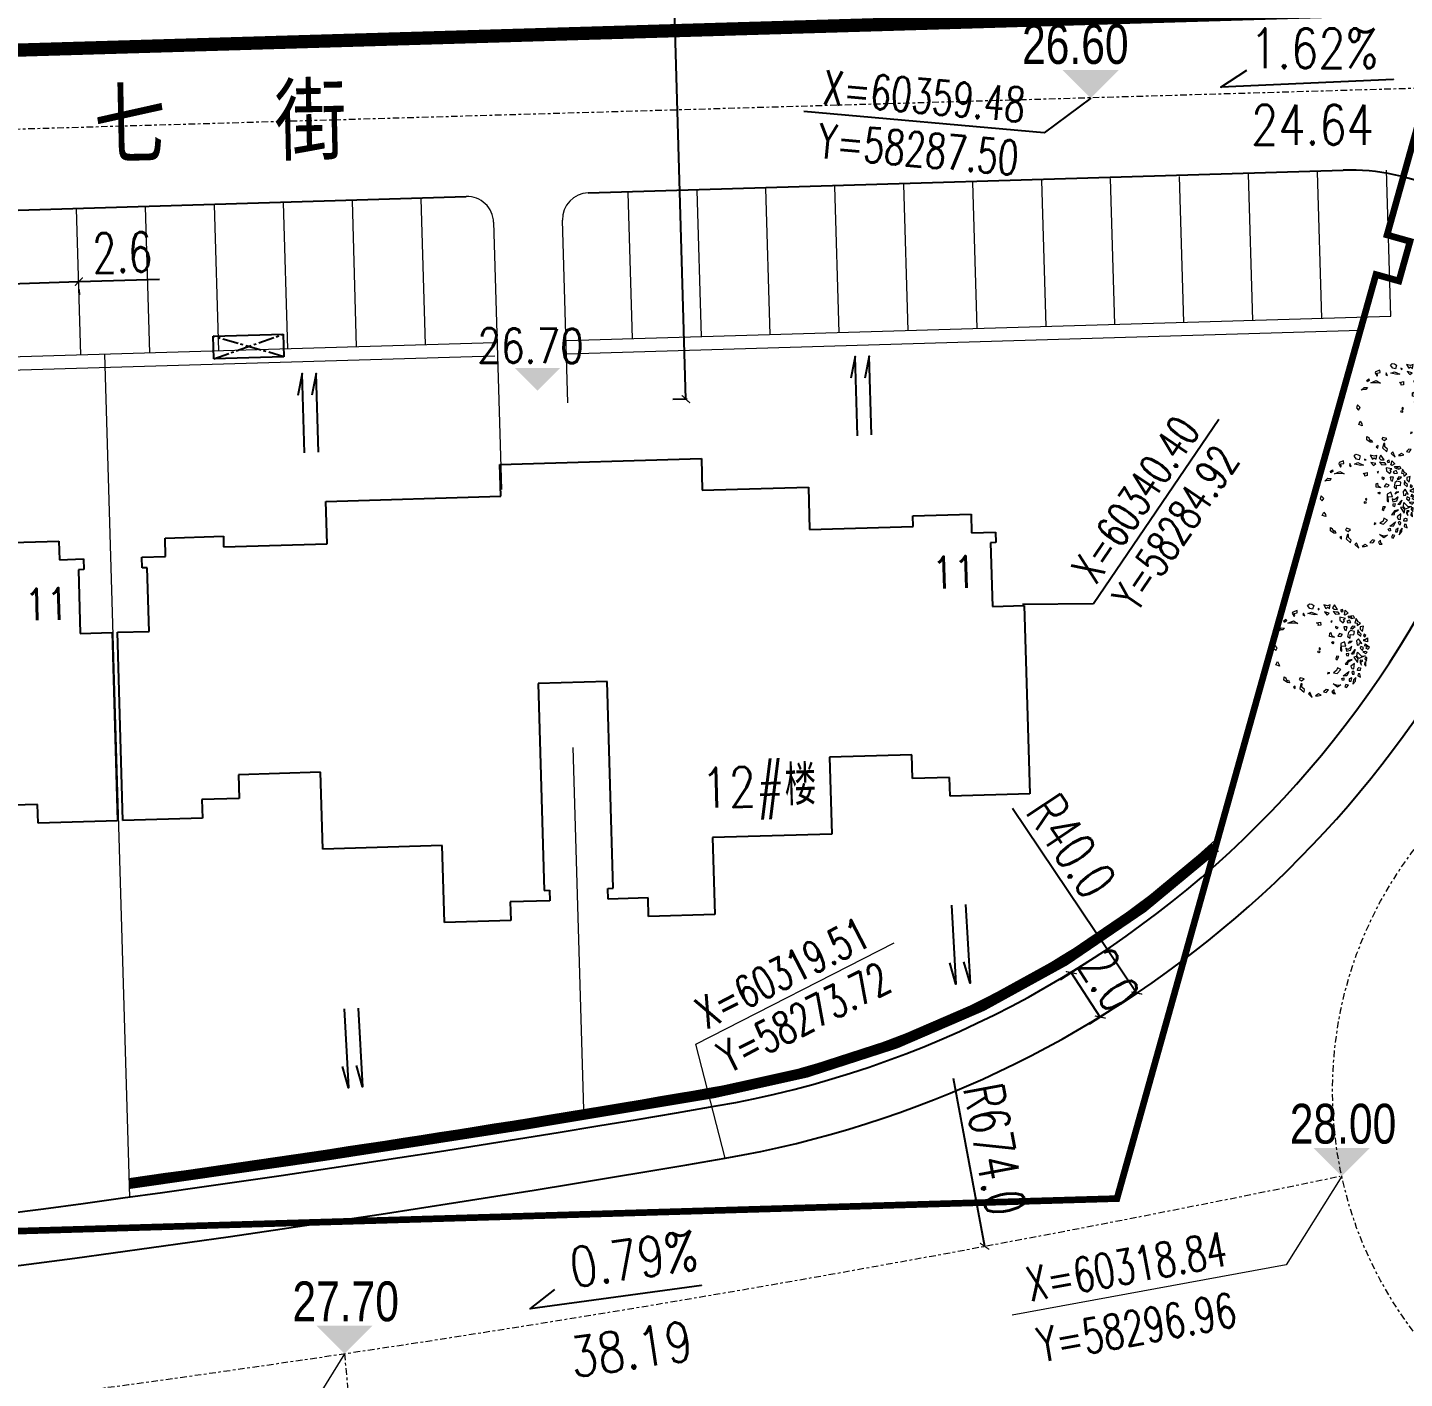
# Model space of a CAD drawing. Header units: inches. Extents: x 393 to 1582, y 246 to 1188.
# Drawn here: x 1211.4 to 1263.3, y 520.4 to 571.3 of the extents above; entities that cross this region are included whole.
import ezdxf

# ---------------------------------------------------------------- set-up
doc = ezdxf.new("R2010")
doc.units = ezdxf.units.IN
doc.header["$MEASUREMENT"] = 0
for name, pattern in [('ACAD_ISO10W100', [18.5, 12, -3, 0.5, -3]), ('CENTERX2', [4, 2.5, -0.5, 0.5, -0.5]), ('DASH', [0.35, 0.25, -0.1]), ('DASHED2', [0.375, 0.25, -0.125]), ('DOTE', [2.4200000000000004, 2, -0.2, 0.02, -0.2])]:
    doc.linetypes.add(name, pattern=pattern)
for name, color, linetype in [('buildcoor', 7, 'Continuous'), ('DIM', 4, 'Continuous'), ('drain', 4, 'Continuous'), ('ELEV', 1, 'Continuous'), ('PUB_TEXT', 7, 'Continuous'), ('ROAD-TEXT', 4, 'Continuous'), ('roaddim', 2, 'Continuous'), ('roadradiu', 3, 'Continuous'), ('rod', 1, 'Continuous'), ('公共绿地', 3, 'Continuous'), ('外墙', 42, 'Continuous'), ('建筑层数', 7, 'Continuous'), ('车库边线', 4, 'DOTE')]:
    doc.layers.add(name, color=color, linetype=linetype)
for name, color, linetype, lineweight in [('FENCE', 100, 'Continuous', 18), ('parking', 30, 'Continuous', 18), ('ROAD', 1, 'Continuous', 25), ('ROAD-CENTER', 7, 'CENTERX2', 18), ('ROAD-ZB', 4, 'Continuous', 15), ('walk', 2, 'Continuous', 18), ('围墙', 75, 'FENCELINE1', 15), ('建筑型号', 2, 'Continuous', 18), ('树', 84, 'Continuous', 15)]:
    doc.layers.add(name, color=color, linetype=linetype, lineweight=lineweight)
doc.styles.add('-黑体', font='simhei.ttf', dxfattribs={"width": 0.8})
doc.styles.add('_HZTXT', font='txt.shx', dxfattribs={"width": 0.8, "bigfont": 'hztxt.shx'})
doc.styles.add('DIM_FONT', font='SIMPLEX.shx', dxfattribs={"width": 0.8})
doc.styles.add('FLS', font='', dxfattribs={"width": 0.8})
doc.styles.add('HZ', font='simplex.shx', dxfattribs={"width": 0.7, "bigfont": 'hztxt.shx'})
doc.styles.get('FLS').set_extended_font_data('创艺繁隶书')
doc.linetypes.add('FENCELINE1', pattern='A,0.25,-0.1,[133,ltypeshp.shx,S=0.1,R=0,X=-0.1,Y=0],-0.1,1', length=1.45)
doc.dimstyles.new('NORMAL', dxfattribs={"dimtxt": 1.5, "dimasz": 0.3, "dimexe": 0.5, "dimexo": 0.3, "dimgap": 0.3, "dimtad": 1, "dimdec": 1, "dimzin": 1, "dimdsep": 46, "dimtxsty": 'HZ', "dimblk": 'ARCHTICK', "dimcen": 0, "dimclrt": 256, "dimadec": 0, "dimazin": 0, "dimtfac": 1, "dimtdec": 1, "dimtofl": 0, "dimtmove": 0, "dimatfit": 3, "dimldrblk": 'ARCHTICK', "dimfxl": 1, "dimtolj": 2, "dimtzin": 0, "dimarcsym": 0})

# ---------------------------------------------------------------- blocks, each defined once
blk = doc.blocks.new('_ARCHTICK')
at = {"color": 0, "linetype": 'ByBlock', "const_width": 0.15}
blk.add_lwpolyline([(-0.5, -0.5), (0.5, 0.5)], dxfattribs=at)
blk = doc.blocks.new('*D257')
at = {"layer": 'DEFPOINTS', "color": 0, "ltscale": 0.3, "transparency": 16777216}
for p in [(1210.77025028571, 561.6923684851489), (1213.369112756536, 561.7692700957987), (1213.369112756538, 561.7692700957551)]:
    blk.add_point(p, dxfattribs=at)
at = {"layer": 'roaddim', "color": 0, "lineweight": -2, "ltscale": 0.3, "transparency": 16777216}
for p, q in [((1210.770250285712, 561.6923684851055), (1213.369112756538, 561.7692700957551)), ((1213.369112756538, 561.7692700957551), (1216.417778347317, 561.8594816005557)), ((1210.779123548478, 561.392499738515), (1210.78503905699, 561.1925872407155)), ((1213.377986019304, 561.4694013491647), (1213.383901527816, 561.2694888513652))]:
    blk.add_line(p, q, dxfattribs=at)
at = {"layer": 'roaddim', "color": 0, "lineweight": -2, "ltscale": 0.3, "transparency": 16777216, "xscale": 0.3, "yscale": 0.3, "zscale": 0.3}
for p, rotation in [((1210.770250285712, 561.6923684851055), 181.6949155456512), ((1213.369112756538, 561.7692700957551), 1.694915545651219)]:
    blk.add_blockref('_ARCHTICK', p, dxfattribs=dict(at, rotation=rotation))
at = {"layer": 'roaddim', "ltscale": 0.3, "transparency": 16777216, "insert": (1215.012323505559, 562.8683530927581), "char_height": 1.5, "attachment_point": 5, "rotation": 1.69491554565122, "style": 'HZ'}
blk.add_mtext('\\A2;2.6', dxfattribs=at)
blk = doc.blocks.new('psss')
at = {"layer": 'drain', "ltscale": 3}
for points in [[(-2.979199663401232, 0.52727666348801), (0.00717558540054597, 0.5309393880161224), (-0.8080204050493194, 0.7139123538363492)], [(-2.966958536155289, -0.003638910493464209), (0, 0), (-0.8151959903043462, 0.1829729653982213)]]:
    blk.add_lwpolyline(points, dxfattribs=at)
blk = doc.blocks.new('*D112')
at = {"layer": 'DEFPOINTS', "color": 0, "ltscale": 0.3, "transparency": 16777216}
for p in [(1235.154132624972, 594.7204305190123), (1235.503981379204, 594.7307823798393), (1236.610145604967, 557.3471483813256)]:
    blk.add_point(p, dxfattribs=at)
at = {"layer": 'DIM', "color": 0, "lineweight": -2, "ltscale": 0.3, "transparency": 16777216}
for p, q in [((1235.204112624086, 594.7219094037838), (1234.654351366442, 594.7056422255865)), ((1236.260296850735, 557.3367965204986), (1235.154132624972, 594.7204305190123)), ((1236.310276849849, 557.3382754052701), (1235.760515592205, 557.3220082270728))]:
    blk.add_line(p, q, dxfattribs=at)
at = {"layer": 'DIM', "color": 0, "lineweight": -2, "ltscale": 0.3, "transparency": 16777216, "xscale": 0.3, "yscale": 0.3, "zscale": 0.3}
for p, rotation in [((1235.154132624972, 594.7204305190123), 91.69486076376356), ((1236.260296850735, 557.3367965204986), 271.6948607637636)]:
    blk.add_blockref('_ARCHTICK', p, dxfattribs=dict(at, rotation=rotation))
at = {"layer": 'DIM', "ltscale": 0.3, "transparency": 16777216, "insert": (1236.756755380766, 576.0596689359495), "char_height": 1.5, "attachment_point": 5, "rotation": 271.6948607637636, "style": 'HZ'}
blk.add_mtext('\\A2;37.4', dxfattribs=at)
blk = doc.blocks.new('GPPMTR01')
at = {"color": 0, "linetype": 'ByBlock'}
for points in [[(-0.2629462692984232, 0.454108427604193), (-0.2695533092463437, 0.4313884525779524), (-0.2483370891198075, 0.4311201640620341), (-0.2432341611944081, 0.4469651677472525)], [(-0.2145521100269007, 0.4434206345124865), (-0.2184191251649934, 0.4556669115755305), (-0.2419983376878054, 0.4750564484955148), (-0.1986527343928656, 0.4861755566688856), (-0.1987071956223864, 0.4485234731571818)], [(-0.1729788179896959, 0.4688807236292588), (-0.150794902167208, 0.5179200252688432), (-0.1200180935509205, 0.5164702851951389), (-0.1281290401757423, 0.4868748031436516), (-0.1436516690944788, 0.4982079171648279), (-0.1508493276844472, 0.4802681203185478), (-0.1448875640256448, 0.4701165471358614)], [(-0.1272703740756771, 0.4608785833985634), (-0.1326957303359808, 0.4285977163281774), (-0.1114795727059376, 0.4283294278122592), (-0.09649355653131922, 0.4594289326055634)], [(-0.1056669167511069, 0.5301077341899761), (-0.07307951152553828, 0.4959264380514251), (-0.0582670498972972, 0.5149161759783037), (-0.03456719235899085, 0.5035222617976133), (-0.03752968682737597, 0.5452995602437609), (-0.06419210400898144, 0.5301077341899761)], [(-0.03752968682737597, 0.4769368786859544), (-0.05530456435698251, 0.4541493181666856), (-0.04345459541151248, 0.4237658446205244), (-0.03160469789060575, 0.438957581393605)], [(0.00488750428143043, 0.5591320875771277), (-0.004942283387421384, 0.522511999724492), (0.01579508861057028, 0.5111181748245056), (0.0513449329504875, 0.5187139985706939)], [(0.009870108601870453, 0.4845326131514385), (0.04245748525761382, 0.4617451419128738), (0.08393238995886458, 0.4769368786859544), (0.06615749457311718, 0.4921286154590351), (0.04245748525761382, 0.4845326131514385)], [(0.1046697083884338, 0.5301077341899761), (0.08393238995886458, 0.5187139985706939), (0.09874477302008597, 0.5035222617976133), (0.1135572453620115, 0.5111181748245056)], [(0.1313321407477589, 0.4883306143052368), (0.1372570761161067, 0.4997244392052232), (0.1342946530722849, 0.5301077341899761), (0.1728069561683055, 0.5073201736707073), (0.1461445238089803, 0.4807347905590486)], [(0.1787319808173574, 0.4769368786859544), (0.2290943332114818, 0.4959264380514251), (0.2498317409217552, 0.4731388775321562), (0.22316930856243, 0.4579471407590756), (0.2202067962379041, 0.4769368786859544), (0.2024319008521567, 0.4693410549397661), (0.1994693885276307, 0.4579471407590756)], [(0.2676065470267984, 0.4503514062935914), (0.2527940746848728, 0.4351595802398068), (0.2409442932288814, 0.4085741078474439), (0.2735316609565545, 0.4275638457743227)], [(-0.4116768515759224, 0.3053779346073979), (-0.3644640545814815, 0.3042507657177246), (-0.3674178173970024, 0.3281527279859759), (-0.342602870648292, 0.3368543825335497), (-0.374238595350616, 0.3643005209137503), (-0.3823495687596492, 0.3347051281429671)], [(-0.3540263367420504, 0.4040750746047969), (-0.3350825783777999, 0.3712300427649974), (-0.3123625140708551, 0.3778369041515095), (-0.2925959447373191, 0.4083456385255687)], [(-0.3041535997293888, 0.3098280420241803), (-0.3426659028254095, 0.2718487447318308), (-0.2982286643610411, 0.2794445684780191)], [(-0.2977531553308311, 0.3548484620479426), (-0.258597227638719, 0.3617780731798937), (-0.2400121991436729, 0.4018472531945776), (-0.2633232124312709, 0.4000208378301383), (-0.2747105198398557, 0.3778912761003262)], [(-0.1661580400360822, 0.4327330199821884), (-0.2074632221187771, 0.3860567107388801), (-0.1796944232738414, 0.3708567601410193), (-0.136939751103414, 0.3867562250557586), (-0.1467685834687316, 0.4091538967400805), (-0.1652991596623272, 0.406736532394988)], [(-0.1234417942807135, 0.3136259538972744), (-0.144179228775198, 0.2946363052510997), (-0.1352917542981131, 0.2870404815049115), (-0.1145543912281919, 0.2946363052510997)], [(-0.0790044942126592, 0.4009782841012556), (-0.09677937084945872, 0.3705949891165027), (-0.06419210400898144, 0.3592010749358121), (-0.0493795843482827, 0.3705949891165027)], [(-0.03160469789060575, 0.3174239550510727), (-0.0582670498972972, 0.2946363052510997), (-0.04345459541151248, 0.2642529209856426), (-0.02271722341352081, 0.2908384826587097)], [(0.006907685558048658, 0.4427555825474032), (-0.02567971788190592, 0.412372109001242), (-0.01975480036969901, 0.3819886354550809), (0.01579508861057028, 0.3516052511896238), (0.04541999758213975, 0.3667969879627044), (0.009870108601870453, 0.385786547328175), (0.03357012684544426, 0.4199680220281344)], [(0.08393238995886458, 0.3705949891165027), (0.07208242994146492, 0.3440093381627315), (0.08096987763433859, 0.3212217776434627), (0.08393238995886458, 0.3440093381627315)], [(0.1579945731070841, 0.4465534051397933), (0.09578226069556005, 0.4427555825474032), (0.1046697083884338, 0.412372109001242), (0.1461445238089803, 0.3933825496357715), (0.1550320607825582, 0.4161701101550404), (0.1402195884406326, 0.4275638457743227)], [(0.128369628423233, 0.3364135144165433), (0.1372570761161067, 0.2870404815049115), (0.1135572453620115, 0.2718487447318308), (0.1461445238089803, 0.2604549198318444), (0.1579945731070841, 0.3022322182779921)], [(0.2053944131766826, 0.438957581393605), (0.1787319808173574, 0.4199680220281344), (0.1935443638785789, 0.4047762852550539), (0.2261316423255476, 0.4161701101550404)], [(0.1994693885276307, 0.2908384826587097), (0.1787319808173574, 0.3516052511896238), (0.2113193485450304, 0.3098280420241803)], [(0.2142818608695563, 0.3592010749358121), (0.2735316609565545, 0.3743928117088927), (0.2913064670615976, 0.4085741078474439), (0.282419019368724, 0.3364135144165433), (0.2468692285972292, 0.332615513262745)], [(0.2498317409217552, 0.3250197787972609), (0.2409442932288814, 0.2984342171241938), (0.312043874771871, 0.3022322182779921), (0.282419019368724, 0.3288176013896509)], [(0.3150063870963969, 0.4161701101550404), (0.3061189394035232, 0.4009782841012556), (0.3179688994209229, 0.3895845484819733), (0.3475938441047739, 0.3933825496357715)], [(0.3209314117454488, 0.3629990760896104), (0.3061189394035232, 0.3402115155703414), (0.3268563471137964, 0.3250197787972609), (0.3564812917976476, 0.3250197787972609), (0.3268563471137964, 0.3364135144165433)], [(0.3505561778678916, 0.3819886354550809), (0.3475938441047739, 0.3705949891165027), (0.3683312518150473, 0.3554030737820138), (0.3920310825691424, 0.3592010749358121)], [(0.3861060579200905, 0.2566570079587503), (0.3683312518150473, 0.2718487447318308), (0.3653687394905213, 0.2870404815049115), (0.377218699507921, 0.2984342171241938), (0.4009186195427203, 0.2832424803511132)], [(-0.481902910709679, 0.195890150147132), (-0.4611655029994058, 0.2072838857664143), (-0.4315405583155546, 0.1769005015009573), (-0.4522780553065321, 0.1541129409816885), (-0.4937528707270786, 0.1503151183892985), (-0.4996778060954264, 0.1769005015009573)], [(-0.4167280859736291, 0.1085378199431508), (-0.4108031506052814, 0.1503151183892985), (-0.357478375167335, 0.188294415681648), (-0.3693283351847346, 0.1617088540085809)], [(-0.393028255219534, 0.2414652711856697), (-0.4078407275614596, 0.2300714462856832), (-0.3959906782633557, 0.2262735344125891)], [(-0.2834161920191156, 0.1389212042086079), (-0.2686037196771899, 0.1806984133740515), (-0.2389788642740429, 0.165506765881675), (-0.2478663119669166, 0.1389212042086079), (-0.2626787843088422, 0.1503151183892985)], [(-0.2152789442392437, 0.2946363052510997), (-0.2152789442392437, 0.2756465673242208), (-0.20639149654637, 0.2832424803511132)], [(-0.06419210400898144, 0.2072838857664143), (-0.08492947332855197, 0.1844964145278497), (-0.1145543912281919, 0.2034859738933202), (-0.1145543912281919, 0.2186777106664009), (-0.08492947332855197, 0.2072838857664143), (-0.0523420698885974, 0.2262735344125891)], [(-0.01975480036969901, 0.188294415681648), (-0.007904768927736073, 0.1920922382740379), (0.0009827055493488537, 0.1769005015009573), (-0.01975480036969901, 0.1693046777547691)], [(0.04541999758213975, 0.2946363052510997), (0.04245748525761382, 0.249061184212562), (0.1046697083884338, 0.2110818869202126), (0.1194821807303593, 0.2186777106664009), (0.06911991761693899, 0.245263272339468), (0.09578226069556005, 0.2832424803511132)], [(0.1520696377387363, 0.1617088540085809), (0.1372570761161067, 0.1389212042086079), (0.1579945731070841, 0.1199316448431374), (0.1757694684928315, 0.1275274685893256), (0.1609570854316101, 0.1427192053624062)], [(0.1787319808173574, 0.2718487447318308), (0.1668820207999577, 0.245263272339468), (0.1846569161857051, 0.2376674485932797), (0.1994693885276307, 0.252859006804952)], [(0.2527940746848728, 0.2680509221394409), (0.2409442932288814, 0.2262735344125891), (0.2587190993339247, 0.1769005015009573), (0.2735316609565545, 0.2034859738933202), (0.2527940746848728, 0.2186777106664009)], [(0.3031564270789972, 0.2680509221394409), (0.3090814517280491, 0.2186777106664009), (0.3357438840873743, 0.2148798880740108), (0.3505561778678916, 0.2338694474394814)], [(0.3475938441047739, 0.173102500347159), (0.377218699507921, 0.1275274685893256), (0.3564812917976476, 0.09714408432386853), (0.3535187794731217, 0.1275274685893256)], [(0.4009186195427203, 0.2072838857664143), (0.3831435455955646, 0.2186777106664009), (0.3653687394905213, 0.2110818869202126), (0.3683312518150473, 0.195890150147132), (0.3920310825691424, 0.1920922382740379)], [(0.430543385665163, 0.2604549198318444), (0.4186934256477634, 0.245263272339468), (0.436468499594919, 0.2300714462856832), (0.466093354998066, 0.249061184212562)], [(0.4216559379722892, 0.165506765881675), (0.4186934256477634, 0.1351233816162179), (0.4394309226387408, 0.1199316448431374), (0.4512808826561406, 0.1389212042086079)], [(0.4423933456825628, 0.2034859738933202), (0.4512808826561406, 0.1693046777547691), (0.4868307627083394, 0.1389212042086079), (0.4720182903664139, 0.1806984133740515)], [(-0.481902910709679, 0.01358969277719271), (-0.5056028307444783, 0.02498341946840464), (-0.514490278437352, -0.02438975629235373), (-0.5056028307444783, -0.03578347851953046), (-0.4641280153239317, -0.03578347851953046), (-0.4700529506922794, -0.02438975629235373), (-0.4937528707270786, -0.01679382540932053)], [(-0.4463530306574802, 0.07055861193150559), (-0.4315405583155546, 0.05536669659701674), (-0.4137656629298072, 0.06676061077770734)], [(-0.01975480036969901, 0.03257914500581832), (-0.03456719235899085, 0.02498341946840464), (-0.02567971788190592, 0.01738756000993476), (-0.013829686439943, 0.0211854183146064)], [(0.2498317409217552, 0.08575017014317791), (0.2705691486320285, 0.06296269890461323), (0.2735316609565545, 0.0211854183146064), (0.3031564270789972, 0.05156886507655634), (0.2853815316932499, 0.1085378199431508)], [(0.4009186195427203, 0.07815434639698968), (0.3979561964988984, 0.06296269890461323), (0.3742561871833951, 0.06676061077770734), (0.377218699507921, 0.08954817129697619)], [(0.4275809626213412, 0.02498341946840464), (0.430543385665163, -0.02059175513855549), (0.377218699507921, -0.04337927101747224), (0.4098059779548898, -0.01299595817657849)], [(0.4512808826561406, 0.07435643452389558), (0.469055867322592, 0.05156886507655634), (0.4838683396645175, 0.06296269890461323), (0.4720182903664139, 0.09334617245077441)], [(-0.4670904383677534, -0.130731699430228), (-0.4641280153239317, -0.1573171718225909), (-0.481902910709679, -0.1535192599494968), (-0.4848654230342049, -0.1269337875571338)], [(-0.4374655829646065, -0.130731699430228), (-0.4285781352717328, -0.06616685832095229), (-0.3811782952021343, -0.03958140735595835), (-0.4078407275614596, -0.07756064750865711)], [(0.2557565870093988, -0.01299595817657849), (0.2409442932288814, -0.02818761638263944), (0.2527940746848728, -0.03958140735595835)], [(0.4068436441917722, -0.1193378923863823), (0.3890685702446164, -0.1383276124571204), (0.3979561964988984, -0.1763068204687656), (0.4186934256477634, -0.1535192599494968)], [(0.436468499594919, -0.06616685832095229), (0.4423933456825628, -0.09655030508290223), (0.466093354998066, -0.09655030508290223), (0.4809058273399915, -0.07376278920398549), (0.4601683303490142, -0.07756064750865711)], [(-0.4196906875788592, -0.2598612387996526), (-0.4315405583155546, -0.218083940353505), (-0.4108031506052814, -0.1877006453687521), (-0.4019157029124076, -0.214286117761115), (-0.4108031506052814, -0.2294777652534915)], [(0.1698444438437796, -0.2864467111920156), (0.1372570761161067, -0.3168301847381768), (0.1491071254142104, -0.3358198333843515), (0.1757694684928315, -0.3206280966112709)], [(0.4157310026039416, -0.218083940353505), (0.3890685702446164, -0.2332757664072897), (0.3920310825691424, -0.271254974418935), (0.4068436441917722, -0.2484675031803703)], [(-0.265641207352664, -0.3662033069305126), (-0.3041535997293888, -0.3737991306767008), (-0.2834161920191156, -0.4003846030690638), (-0.2508288242914426, -0.3927886900421714)], [(-0.1145543912281919, -0.4725451964999643), (-0.1382542487664982, -0.4383639003614132), (-0.1056669167511069, -0.4383639003614132), (-0.08492947332855197, -0.4459597241076015)], [(0.07208242994146492, -0.4801410202461526), (0.04245748525761382, -0.461151460880682), (0.06023238064336118, -0.4497577252613997), (0.06615749457311718, -0.4535556371344939), (0.09578226069556005, -0.4535556371344939), (0.09578226069556005, -0.4383639003614132), (0.1254072053794111, -0.4421618122345073), (0.1135572453620115, -0.461151460880682)], [(0.1876194285102311, -0.4307679873345209), (0.2113193485450304, -0.4231721635883326), (0.1876194285102311, -0.407980426815252)], [(0.2053944131766826, -0.3320219215112574), (0.1994693885276307, -0.3434156571305397), (0.2350192685798296, -0.377597042549795), (0.2942689793861236, -0.3586073046229161), (0.2735316609565545, -0.3396177452574455), (0.2350192685798296, -0.3510115701574321)], [(0.3268563471137964, -0.3054363598381903), (0.3327813717628483, -0.3282239203574591), (0.3890685702446164, -0.3130322728650827)]]:
    blk.add_lwpolyline(points, close=True, dxfattribs=at)
blk.add_circle((0, 0), 0.01003491861934691, dxfattribs=at)
blk = doc.blocks.new('*D322')
at = {"layer": 'DEFPOINTS', "color": 0, "ltscale": 0.3, "transparency": 16777216}
for p in [(1230.938093573693, 568.1434776316665), (1253.258716542297, 534.9502585908112)]:
    blk.add_point(p, dxfattribs=at)
at = {"layer": 'roadradiu', "color": 0, "lineweight": -2, "ltscale": 0.3, "transparency": 16777216}
blk.add_line((1248.57002339463, 541.9228605152632), (1253.258716542297, 534.9502585908112), dxfattribs=at)
at = {"layer": 'roadradiu', "color": 0, "lineweight": -2, "ltscale": 0.3, "transparency": 16777216, "xscale": 0.3, "yscale": 0.3, "zscale": 0.3, "rotation": 303.9186722703042}
blk.add_blockref('_ARCHTICK', (1253.258716542297, 534.9502585908112), dxfattribs=at)
at = {"layer": 'roadradiu', "ltscale": 0.3, "transparency": 16777216, "insert": (1250.794533161924, 540.4964379638375), "char_height": 1.5, "attachment_point": 5, "rotation": 303.91867227030417, "style": 'HZ'}
blk.add_mtext('\\A2;R40.0', dxfattribs=at)
blk = doc.blocks.new('*D108')
at = {"layer": 'DEFPOINTS', "color": 0, "ltscale": 0.3, "transparency": 16777216}
for p in [(1123.957185897599, 1187.982866733421), (1247.51883167551, 525.4056865553786)]:
    blk.add_point(p, dxfattribs=at)
at = {"layer": 'roadradiu', "color": 0, "lineweight": -2, "ltscale": 0.3, "transparency": 16777216}
blk.add_line((1246.336379724074, 531.7463732202873), (1247.51883167551, 525.4056865553786), dxfattribs=at)
at = {"layer": 'roadradiu', "color": 0, "lineweight": -2, "ltscale": 0.3, "transparency": 16777216, "xscale": 0.3, "yscale": 0.3, "zscale": 0.3, "rotation": 280.5635434118076}
blk.add_blockref('_ARCHTICK', (1247.51883167551, 525.4056865553786), dxfattribs=at)
at = {"layer": 'roadradiu', "ltscale": 0.3, "transparency": 16777216, "insert": (1247.904812740524, 529.0634377248066), "char_height": 1.5, "attachment_point": 5, "rotation": 280.5635434118076, "style": 'HZ'}
blk.add_mtext('\\A2;R674.0', dxfattribs=at)
blk = doc.blocks.new('*D395')
at = {"layer": 'DEFPOINTS', "color": 0, "ltscale": 0.3, "transparency": 16777216}
for p in [(1251.72533452212, 536.3332495005727), (1250.788320004788, 535.7209324035778), (1252.819399835194, 534.65902696736)]:
    blk.add_point(p, dxfattribs=at)
at = {"layer": 'roaddim', "color": 0, "lineweight": -2, "ltscale": 0.3, "transparency": 16777216}
for p, q in [((1251.474201142137, 536.1691397036113), (1250.369764371484, 535.4474160753088)), ((1251.882385317862, 534.046709870365), (1250.788320004788, 535.7209324035778)), ((1252.568266455212, 534.4949171703986), (1251.463829684559, 533.773193542096))]:
    blk.add_line(p, q, dxfattribs=at)
at = {"layer": 'roaddim', "color": 0, "lineweight": -2, "ltscale": 0.3, "transparency": 16777216, "xscale": 0.3, "yscale": 0.3, "zscale": 0.3}
for p, rotation in [((1250.788320004788, 535.7209324035778), 123.1636780097764), ((1251.882385317862, 534.046709870365), 303.1636780097764)]:
    blk.add_blockref('_ARCHTICK', p, dxfattribs=dict(at, rotation=rotation))
at = {"layer": 'roaddim', "ltscale": 0.3, "transparency": 16777216, "insert": (1252.214319491263, 535.4582054263362), "char_height": 1.5, "attachment_point": 5, "rotation": 303.16367800977645, "style": 'HZ'}
blk.add_mtext('\\A2;2.0', dxfattribs=at)
blk = doc.blocks.new('*D366')
at = {"layer": 'DEFPOINTS', "color": 0, "ltscale": 0.3, "transparency": 16777216}
for p in [(1186.266564811057, 889.5602582818965), (1351.243188341855, 417.5616209020873)]:
    blk.add_point(p, dxfattribs=at)
at = {"layer": 'roadradiu', "color": 0, "lineweight": -2, "ltscale": 0.3, "transparency": 16777216}
blk.add_line((1189.230186723335, 881.0813266953061), (1186.266564811057, 889.5602582818965), dxfattribs=at)
at = {"layer": 'roadradiu', "color": 0, "lineweight": -2, "ltscale": 0.3, "transparency": 16777216, "xscale": 0.5, "yscale": 0.5, "zscale": 0.5, "rotation": 109.2659378040136}
blk.add_blockref('_ARCHTICK', (1186.266564811057, 889.5602582818965), dxfattribs=at)
at = {"layer": 'roadradiu', "ltscale": 0.3, "transparency": 16777216, "insert": (1189.256270614178, 884.1889696333924), "char_height": 1.5, "attachment_point": 5, "rotation": 289.2659378040137, "style": 'HZ'}
blk.add_mtext('\\A2;R500.0', dxfattribs=at)
blk = doc.blocks.new('*D367')
at = {"layer": 'DEFPOINTS', "color": 0, "ltscale": 0.3, "transparency": 16777216}
for p in [(1102.699822334727, 855.8109969237985), (1268.803820426708, 491.9298874692677)]:
    blk.add_point(p, dxfattribs=at)
at = {"layer": 'roadradiu', "color": 0, "lineweight": -2, "ltscale": 0.3, "transparency": 16777216}
blk.add_line((1105.544353302054, 849.5795329243863), (1102.699822334727, 855.8109969237985), dxfattribs=at)
at = {"layer": 'roadradiu', "color": 0, "lineweight": -2, "ltscale": 0.3, "transparency": 16777216, "xscale": 0.5, "yscale": 0.5, "zscale": 0.5, "rotation": 114.5356906864757}
blk.add_blockref('_ARCHTICK', (1102.699822334727, 855.8109969237985), dxfattribs=at)
at = {"layer": 'roadradiu', "ltscale": 0.3, "transparency": 16777216, "insert": (1105.284905728324, 852.6764365322638), "char_height": 1.5, "attachment_point": 5, "rotation": 294.5356906864757, "style": 'HZ'}
blk.add_mtext('\\A2;R400.0', dxfattribs=at)
blk = doc.blocks.new('*D368')
at = {"layer": 'DEFPOINTS', "color": 0, "ltscale": 0.3, "transparency": 16777216}
for p in [(1082.316932487506, 845.7979993793334), (1268.803820426708, 491.9298874692678)]:
    blk.add_point(p, dxfattribs=at)
at = {"layer": 'roadradiu', "color": 0, "lineweight": -2, "ltscale": 0.3, "transparency": 16777216}
blk.add_line((1085.510520443466, 839.738007962873), (1082.316932487506, 845.7979993793334), dxfattribs=at)
at = {"layer": 'roadradiu', "color": 0, "lineweight": -2, "ltscale": 0.3, "transparency": 16777216, "xscale": 0.5, "yscale": 0.5, "zscale": 0.5, "rotation": 117.7890269071793}
blk.add_blockref('_ARCHTICK', (1082.316932487506, 845.7979993793334), dxfattribs=at)
at = {"layer": 'roadradiu', "ltscale": 0.3, "transparency": 16777216, "insert": (1085.075738869174, 842.8151966120554), "char_height": 1.5, "attachment_point": 5, "rotation": 297.7890269071793, "style": 'HZ'}
blk.add_mtext('\\A2;R400.0', dxfattribs=at)

msp = doc.modelspace()

# ---------------------------------------------------------------- linework, layer by layer
at = {"layer": 'buildcoor', "color": 0, "ltscale": 0.3}
for points in [[(1251.630940026605, 549.6349238532995), (1256.351644851254, 556.5829412653758)], [(1248.944430564801, 549.6086360336623), (1251.630940026605, 549.6349238532995)]]:
    msp.add_lwpolyline(points, dxfattribs=at)
at = {"layer": 'ELEV', "color": 0}
for points in [[(1250.460541528142, 569.7485397212359), (1252.581861871718, 569.7485397212359), (1251.52120169993, 568.6878795494478)], [(1229.814455157031, 558.5111842306061), (1231.511511431797, 558.5111842306061), (1230.662983294359, 557.6626560931755)], [(1259.92260066249, 529.1134606221523), (1262.043921006066, 529.1134606221523), (1260.983260834278, 528.0528004503641)], [(1259.92260066249, 529.1134606221523), (1262.043921006066, 529.1134606221523), (1260.983260834278, 528.0528004503641)], [(1259.92260066249, 529.1134606221523), (1262.043921006066, 529.1134606221523), (1260.983260834278, 528.0528004503641)], [(1259.92260066249, 529.1134606221523), (1262.043921006066, 529.1134606221523), (1260.983260834278, 528.0528004503641)], [(1222.32374072337, 522.4175231237888), (1224.445061066946, 522.4175231237888), (1223.384400895158, 521.3568629520006)], [(1222.32374072337, 522.4175231237888), (1224.445061066946, 522.4175231237888), (1223.384400895158, 521.3568629520006)]]:
    msp.add_solid(points, dxfattribs=at)
at = {"layer": 'FENCE', "color": 0, "linetype": 'DASH', "ltscale": 0.3, "const_width": 0.4}
msp.add_lwpolyline([(1215.264863100821, 527.7646243442279, 0.008365156174361019), (1237.312962389138, 531.1893026633908, 0.1432373569736731), (1256.221250975215, 540.4484970068435)], format="xyb", dxfattribs=at)
at = {"layer": 'parking', "color": 0, "ltscale": 0.3}
for p, q in [((1257.631402871413, 560.318004620057), (1257.468726387351, 565.8155983083481)), ((1260.230265342239, 560.3949062307066), (1260.067588858177, 565.8924999189977)), ((1262.829127813065, 560.4718078413563), (1262.666451329003, 565.9694015296474)), ((1242.038228046456, 559.856594956159), (1241.875551562394, 565.3541886444501)), ((1244.637090517282, 559.9334965668087), (1244.47441403322, 565.4310902550998)), ((1247.235952988108, 560.0103981774583), (1247.073276504046, 565.5079918657494)), ((1249.834815458934, 560.087299788108), (1249.672138974872, 565.5848934763991)), ((1252.433677929761, 560.1642013987577), (1252.271001445698, 565.6617950870487)), ((1255.032540400587, 560.2411030094073), (1254.869863916525, 565.7386966976984)), ((1223.846190750673, 559.3182836816333), (1223.683514266611, 564.8158773699244)), ((1226.445053221499, 559.3951852922829), (1226.282376737437, 564.892778980574)), ((1234.241640633978, 559.6258901242101), (1234.078964149915, 565.1234838125011)), ((1236.840503104804, 559.7027917348597), (1236.677826620742, 565.2003854231508)), ((1239.43936557563, 559.7796933455094), (1239.276689091568, 565.2772870338005)), ((1213.450740867368, 559.0106772390346), (1213.288064383306, 564.5082709273257)), ((1216.049603338195, 559.0875788496843), (1215.886926854133, 564.5851725379754)), ((1218.648465809021, 559.164480460334), (1218.485789324959, 564.662074148625)), ((1221.247328279847, 559.2413820709836), (1221.084651795785, 564.7389757592747)), ((1231.7428020042, 559.5519482679584), (1262.829127813065, 560.4718078413708)), ((1197.257828548989, 558.531521049662), (1229.043915692282, 559.4720869029617))]:
    msp.add_line(p, q, dxfattribs=at)
at = {"layer": 'ROAD', "color": 0}
msp.add_arc((1261.280189107006, 557.9770014158195), 8, 341.4759685597136, 91.72625776620876, dxfattribs=at)
at = {"layer": 'ROAD', "color": 0, "linetype": 'Continuous'}
for centre, radius, start, end in [((1261.280189107006, 557.9770014158195), 8, 341.4759685597136, 91.72625776620876), ((1230.938093573693, 568.1434776316665), 38, 279.7876156610181, 350.1786366029727), ((1230.938093573693, 568.1434776316665), 38, 279.7876156610181, 350.1786366029727), ((1230.938093573693, 568.1434776316665), 40, 279.7876156610181, 341.4759685597136), ((1230.938093573693, 568.1434776316665), 40, 279.7876156610181, 341.4759685597136), ((1123.946571399248, 1188.357562818542), 667.3748464002953, 271.4961453883863, 279.7876156610181), ((1123.946571399248, 1188.357562818542), 669.3748464002948, 271.7939940397869, 279.7876156610181)]:
    msp.add_arc(centre, radius, start, end, dxfattribs=at)
at = {"layer": 'ROAD-CENTER', "color": 5, "ltscale": 0.1}
for p, q in [((1136.692719565531, 565.3491124728164), (1276.152477350109, 569.4302169735666)), ((1223.384400896817, 521.356862952037), (1224.876877055308, 505.7488599469207))]:
    msp.add_line(p, q, dxfattribs=at)
msp.add_circle((1275.635495153635, 531.2640353297603), 15, dxfattribs=at)
for centre, radius, start, end in [((1123.957185897548, 1187.982866733385), 674, 271.2189529187837, 281.7244718624491), ((1123.957185897556, 1187.982866733402), 674.0000000000178, 271.2189529186206, 281.7244718624485)]:
    msp.add_arc(centre, radius, start, end, dxfattribs=at)
at = {"layer": 'ROAD-TEXT', "color": 0}
for points in [[(1262.934543836005, 569.3931948695164), (1262.934543836005, 569.3931948695164), (1256.420840610911, 569.1019227978096), (1257.410514560435, 569.7447029716487)], [(1236.847405724345, 523.9267261198103), (1236.847405724345, 523.9267261198103), (1230.386026650297, 523.0527984420179), (1231.31410437343, 523.7816966640813)]]:
    msp.add_lwpolyline(points, dxfattribs=at)
at = {"layer": 'ROAD-TEXT', "color": 0, "ltscale": 0.3}
for points in [[(1251.52120169993, 568.6878795494478), (1249.768136810083, 567.3803922416038)], [(1249.768136810083, 567.3803922416038), (1240.703977949511, 568.1872529175226)]]:
    msp.add_lwpolyline(points, dxfattribs=at)
at = {"layer": 'ROAD-ZB', "color": 0, "ltscale": 0.3}
for points in [[(1236.631094747304, 533.0281793375171), (1244.110663689922, 536.8512734290481)], [(1237.737953643498, 528.725690998842), (1236.631094747304, 533.0281793375171)], [(1260.983260834285, 528.0528004503641), (1258.887275251911, 524.7096758677209)], [(1260.983260834285, 528.0528004503641), (1258.887275251911, 524.7096758677209)], [(1260.983260834285, 528.0528004503641), (1258.887275251911, 524.7096758677209)], [(1258.887275251911, 524.7096758677209), (1248.560339122968, 522.8111527078282)], [(1258.887275251911, 524.7096758677209), (1248.560339122968, 522.8111527078282)], [(1258.887275251911, 524.7096758677209), (1248.560339122968, 522.8111527078282)]]:
    msp.add_lwpolyline(points, dxfattribs=at)
at = {"layer": 'ROAD-ZB', "color": 0, "linetype": 'ACAD_ISO10W100', "ltscale": 0.3}
msp.add_lwpolyline([(1223.384400896817, 521.356862952037), (1221.638394607625, 518.5226778660282)], dxfattribs=at)
msp.add_lwpolyline([(1223.384400896817, 521.356862952037), (1221.638394607625, 518.5226778660282)], dxfattribs=at)
at = {"layer": 'rod', "color": 0, "ltscale": 0.3}
for p, q in [((1264.40512063815, 572.0758102291503), (1159.639574170565, 568.9757465037466)), ((1232.578061062735, 565.1156090077849), (1261.039194517232, 565.9733706924154)), ((1198.193668028763, 564.0793321166558), (1227.980148040785, 564.9770370979378))]:
    msp.add_line(p, q, dxfattribs=at)
at = {"layer": 'walk', "color": 0}
for p, q in [((1229.009834853293, 564.0070684809172), (1229.308027743429, 553.9297462397654)), ((1231.812244020346, 557.205179069496), (1231.608622897279, 564.0864853189988))]:
    msp.add_line(p, q, dxfattribs=at)
for centre, start, end in [((1228.010272364512, 563.9774909383624, -2.333726202674946e-06), 1.694915545487172, 91.72625776662547), ((1232.608185386454, 564.1160628482095, -2.962863131979784e-07), 91.72625776620876, 181.6949147805948)]:
    msp.add_arc(centre, 1, start, end, dxfattribs=at)
at = {"layer": '公共绿地', "color": 0, "linetype": 'FENCELINE1', "ltscale": 0.1, "const_width": 0.5}
msp.add_lwpolyline([(1264.40512063815, 572.0758102291503), (1159.639574170565, 568.9757465037466), (1157.90420232009, 569.7188994268791, -0.2992914715308196), (1155.27816187119, 573.3486598444134)], format="xyb", dxfattribs=at)
at = {"layer": '围墙', "color": 0, "ltscale": 0.2}
for p, q in [((1231.757590775481, 559.0521670235677), (1261.684438365695, 559.93771706982)), ((1197.27261732027, 558.0317398052713), (1229.058704463563, 558.9723056585709)), ((1214.339498931005, 559.0369760245368), (1215.279738128798, 527.2619280855862)), ((1231.996990352259, 544.2050083288333), (1232.400650028257, 530.5634737210559))]:
    msp.add_line(p, q, dxfattribs=at)
msp.add_lwpolyline([(1255.970376737112, 539.5535353507431), (1261.825831748197, 560.4421198204719)], dxfattribs=at)
msp.add_lwpolyline([(1215.258913053092, 527.9657040827216, 0.008357040410252923), (1237.278963088787, 531.386391596555, 0.1454471206455612), (1256.323984019663, 540.8149839617755)], format="xyb", dxfattribs=at)
at = {"layer": '外墙', "color": 2, "ltscale": 0.1}
for p, q in [((1229.245092739832, 554.8804851348114), (1236.841767633116, 555.1052744308554)), ((1236.841767633116, 555.1052744308554), (1236.877160778496, 553.9057964921894)), ((1229.280585786554, 553.6810101523015), (1229.245092739832, 554.8804851348114)), ((1236.877160778496, 553.9057964921894), (1240.875510623672, 554.0241096041291)), ((1240.875510623672, 554.0241096041291), (1240.922834685975, 552.4248096274032)), ((1222.683473379228, 553.4857983952106), (1229.280585786554, 553.6810101523015)), ((1222.730797441532, 551.8864984184556), (1222.683473379228, 553.4857983952106)), ((1244.809297365639, 552.9399870235075), (1247.008334834748, 553.0050576092044)), ((1244.821128381213, 552.5401620293205), (1244.809297365639, 552.9399870235075)), ((1247.008334834748, 553.0050576092044), (1247.029039112008, 552.3053638693827)), ((1240.922834685975, 552.4248096274032), (1244.821128381213, 552.5401620293205)), ((1247.029039112008, 552.3053638693827), (1247.92854544802, 552.3319806983136)), ((1247.92854544802, 552.3319806983136), (1247.940376463602, 551.932155704134)), ((1210.424346323395, 551.9225196383932), (1212.623383792504, 551.9875902240901)), ((1212.623383792504, 551.9875902240901), (1212.644088069764, 551.2878964842685)), ((1216.621635261611, 552.105900425021), (1218.820672730712, 552.170971010718)), ((1216.642339538864, 551.4062066852066), (1216.621635261611, 552.105900425021)), ((1218.820672730712, 552.170971010718), (1218.832503746286, 551.7711460165383)), ((1218.832503746286, 551.7711460165383), (1222.730797441532, 551.8864984184556)), ((1247.940376463602, 551.932155704134), (1247.74046396641, 551.9262401963433)), ((1247.74046396641, 551.9262401963433), (1247.811549961204, 549.5272931873851)), ((1212.644088069764, 551.2878964842685), (1213.543594405776, 551.3145133131993)), ((1213.543594405776, 551.3145133131993), (1213.555425421358, 550.9146883190197)), ((1215.742633400158, 551.3795839440218), (1216.642339538864, 551.4062066852066)), ((1215.75446441574, 550.9797589498421), (1215.742633400158, 551.3795839440218)), ((1213.555425421358, 550.9146883190197), (1213.355512924166, 550.908772811229)), ((1213.355512924166, 550.908772811229), (1213.42659891896, 548.5098258022708)), ((1215.954476814274, 550.9856774137597), (1215.75446441574, 550.9797589498421)), ((1216.025462907725, 548.5867274486745), (1215.954476814274, 550.9856774137597)), ((1247.811549961204, 549.5272931873851), (1249.011024944354, 549.5627862341289)), ((1249.011024944354, 549.5627862341289), (1249.22102547082, 542.4658925872509)), ((1213.42659891896, 548.5098258022708), (1214.62607390211, 548.5453188490146)), ((1214.62607390211, 548.5453188490146), (1214.836074428576, 541.4484252021366)), ((1214.825987924575, 548.5512344019307), (1216.025462907725, 548.5867274486745)), ((1215.035988451041, 541.4543407552201), (1214.825987924575, 548.5512344019307)), ((1233.288923759662, 546.6965111536347), (1230.69006129617, 546.6196095523565)), ((1230.69006129617, 546.6196095523565), (1230.920766099888, 538.8230221657877)), ((1233.51962856338, 538.899923767146), (1233.288923759662, 546.6965111536347)), ((1244.775748487199, 543.9350550032914), (1241.676982763821, 543.84336102201)), ((1241.676982763821, 543.84336102201), (1241.7627576268, 540.9446298142075)), ((1244.802246255343, 543.035445155846), (1244.775748487199, 543.9350550032914)), ((1222.485283132076, 543.2754693179677), (1219.386739326947, 543.1837819033399)), ((1219.386739326947, 543.1837819033399), (1219.413359111991, 542.2841756664357)), ((1222.571057994996, 540.3767381101579), (1222.485283132076, 543.2754693179677)), ((1246.201633735677, 543.0768537103804), (1244.802246255343, 543.035445155846)), ((1246.222338012937, 542.377159970566), (1246.201633735677, 543.0768537103804)), ((1249.22102547082, 542.4658925872509), (1246.222338012937, 542.377159970566)), ((1211.816682693433, 542.0593863252661), (1210.417295213098, 542.0179777707317)), ((1211.837386970693, 541.3596925854517), (1211.816682693433, 542.0593863252661)), ((1219.413359111991, 542.2841756664357), (1218.013971631656, 542.2427671119012)), ((1218.013971631656, 542.2427671119012), (1218.034675908909, 541.5430733720868)), ((1214.836074428576, 541.4484252021366), (1211.837386970693, 541.3596925854517)), ((1218.034675908909, 541.5430733720868), (1215.035988451041, 541.4543407552201)), ((1241.7627576268, 540.9446298142075), (1237.264830358968, 540.8115339639271)), ((1227.069187557944, 540.5098399464414), (1222.571057994996, 540.3767381101579)), ((1227.154962420865, 537.6111087386389), (1227.069187557944, 540.5098399464414)), ((1237.264830358968, 540.8115339639271), (1237.350605221881, 537.9128027562847)), ((1230.920766099888, 538.8230221657877), (1231.120578695737, 538.8289347174514)), ((1231.120578695737, 538.8289347174514), (1231.132509612647, 538.4291126794787)), ((1233.319616164846, 538.8940053031483), (1233.51962856338, 538.899923767146)), ((1233.33144718042, 538.4941803089614), (1233.319616164846, 538.8940053031483)), ((1231.132509612647, 538.4291126794787), (1229.633165883767, 538.384746370969)), ((1229.633165883767, 538.384746370969), (1229.653870161056, 537.6850526311546)), ((1234.8308908107, 538.5385495735181), (1233.33144718042, 538.4941803089614)), ((1234.851595087953, 537.8388558338856), (1234.8308908107, 538.5385495735181)), ((1237.350605221881, 537.9128027562847), (1234.851595087953, 537.8388558338856)), ((1229.653870161056, 537.6850526311546), (1227.154962420865, 537.6111087386389))]:
    msp.add_line(p, q, dxfattribs=at)
at = {"layer": '车库边线', "color": 0, "linetype": 'DASHED2', "const_width": 0.25}
msp.add_lwpolyline([(1132.349613831023, 622.0917987860586), (1134.269134361313, 557.2201920338113), (1139.766727833995, 557.3828632557189), (1140.757543516034, 523.897519246587), (1143.705835026807, 523.9847578147011), (1143.732453955572, 523.085151557737), (1145.281775752419, 523.1309952657313), (1145.255156823654, 524.0306015226953), (1252.508625378928, 527.2041815393305), (1262.273288240185, 562.0383634448873), (1263.13971657611, 561.7948429671661), (1263.558083620484, 563.2873137195121), (1262.691655284559, 563.5308341972406), (1274.226642246934, 604.6804201926708)], dxfattribs=at)
at = {"layer": '车库边线', "color": 0, "ltscale": 100}
msp.add_lwpolyline([(1218.432398313192, 559.7105437180936), (1221.081238983739, 559.7889216667091), (1221.106379080463, 558.9392935271163), (1218.457538410149, 558.8609155787336)], close=True, dxfattribs=at)
at = {"layer": '车库边线', "color": 0, "ltscale": 0.3}
for points in [[(1221.106379080463, 558.9392935271163), (1218.432398313192, 559.7105437180936)], [(1218.457538410149, 558.8609155787336), (1221.081238983739, 559.7889216667091)]]:
    msp.add_lwpolyline(points, dxfattribs=at)

# ---------------------------------------------------------------- block references
at = {"layer": 'ROAD', "color": 0, "rotation": 91.62464345549249}
for p in [(1243.168493502113, 558.9555138492352), (1222.319627970699, 558.3103113853787)]:
    msp.add_blockref('psss', p, dxfattribs=at)
at = {"layer": 'ROAD', "color": 0, "xscale": -1, "rotation": 93.3095437502972}
for p in [(1246.969727810968, 535.3222489992905), (1224.068609533884, 531.4188468282802)]:
    msp.add_blockref('psss', p, dxfattribs=at)
at = {"layer": '树', "xscale": 3.485684247348809, "yscale": 3.485684247345489, "zscale": 3.485684247348809, "rotation": 300.5404110417522}
for p in [(1263.243085376032, 556.8733308841903), (1261.872022984762, 553.4467770180046), (1260.120109929253, 547.8119993915162)]:
    msp.add_blockref('GPPMTR01', p, dxfattribs=at)

# ---------------------------------------------------------------- texts
at = {"layer": 'buildcoor', "color": 0, "ltscale": 0.3, "style": 'HZ', "width": 0.7}
for s, p in [('X=60340.40', (1251.719949837383, 550.2998127564925)), ('Y=58284.92', (1253.258502151928, 549.2546061858003))]:
    msp.add_text(s, height=1.2, rotation=55.80999999997701, dxfattribs=at).set_placement(p)
at = {"layer": 'ELEV', "color": 0, "style": 'FLS', "width": 0.8}
for s, p in [('26.60', (1248.932137179961, 569.9785568398285)), ('28.00', (1259.0242117135, 529.2770942602721)), ('28.00', (1259.0242117135, 529.2770942602721)), ('28.00', (1259.0242117135, 529.2770942602721)), ('28.00', (1259.0242117135, 529.2770942602721)), ('27.70', (1221.42535177438, 522.5811567619086)), ('27.70', (1221.42535177438, 522.5811567619086))]:
    msp.add_text(s, height=1.5, dxfattribs=at).set_placement(p)
at = {"layer": 'ELEV', "color": 0, "style": 'DIM_FONT', "width": 0.8}
msp.add_text('26.70', height=1.3, rotation=359.671159800125, dxfattribs=at).set_placement((1228.393247734611, 558.7131806048629))
at = {"layer": 'PUB_TEXT', "color": 0, "style": '-黑体', "width": 0.8}
msp.add_text('七   街', height=2.5, rotation=1.233745890933389, dxfattribs=at).set_placement((1213.9627653644, 566.4534285078327))
at = {"layer": 'ROAD-TEXT', "color": 0, "style": 'DIM_FONT', "width": 0.8}
for s, p in [('1.62%', (1257.527796701166, 569.8136557139725)), ('24.64', (1257.563840907258, 566.9318390584732))]:
    msp.add_text(s, height=1.5, dxfattribs=at).set_placement(p)
at = {"layer": 'ROAD-TEXT', "color": 0, "ltscale": 0.3, "style": 'HZ', "width": 0.7}
for s, p in [('X=60359.48', (1241.380248864306, 568.4533030064114)), ('Y=58287.50', (1241.201477150405, 566.4462490274883))]:
    msp.add_text(s, height=1.3, rotation=354.9099999999309, dxfattribs=at).set_placement(p)
at = {"layer": 'ROAD-TEXT', "color": 0, "style": 'DIM_FONT', "width": 0.8}
for s, p in [('0.79%', (1231.999807531932, 523.8439793735371)), ('38.19', (1232.015837753971, 520.4584517029135))]:
    msp.add_text(s, height=1.5, rotation=8.270279150413744, dxfattribs=at).set_placement(p)
at = {"layer": 'ROAD-ZB', "color": 0, "ltscale": 0.3, "style": 'HZ', "width": 0.7}
for s, height, rotation, p in [('X=60319.51', 1.2, 27.07000000006202, (1237.028841851361, 533.5683619374023)), ('Y=58273.72', 1.2, 27.07000000006202, (1237.875288290038, 531.912122695495)), ('X=60318.84', 1.3, 10.41757506750436, (1249.230168346586, 523.3155868573368)), ('X=60318.84', 1.3, 10.41757506750789, (1249.230168346586, 523.3155868573368)), ('X=60318.84', 1.3, 10.41757506750789, (1249.230168346586, 523.3155868573368)), ('Y=58296.96', 1.3, 10.41757506750436, (1249.650576800087, 521.0289120373774)), ('Y=58296.96', 1.3, 10.41757506750789, (1249.650576800087, 521.0289120373774)), ('Y=58296.96', 1.3, 10.41757506750789, (1249.650576800087, 521.0289120373774))]:
    msp.add_text(s, height=height, rotation=rotation, dxfattribs=at).set_placement(p)
at = {"layer": '建筑型号', "color": 0, "style": '_HZTXT', "width": 0.8}
msp.add_text('12#楼', height=1.5, rotation=1.711440874576402, dxfattribs=at).set_placement((1236.864717679299, 541.9301143403727))
at = {"layer": '建筑层数', "color": 0, "style": 'DIM_FONT', "width": 0.8}
for p in [(1245.558434499378, 550.1917169411746), (1211.355638350594, 548.9891561022879)]:
    msp.add_text('11', height=1.2, rotation=1.694915547987355, dxfattribs=at).set_placement(p)

# ---------------------------------------------------------------- dimensions: what is measured, and where the dimension line sits
at = {"layer": 'DIM', "color": 0, "ltscale": 0.3}
dim = msp.add_aligned_dim(p1=(1236.610145604967, 557.3471483813256), p2=(1235.503981379204, 594.7307823798393), distance=0.35000187408127126, dimstyle='NORMAL', override={"dimzin": 0}, dxfattribs=at)
dim.commit()
dim.dimension.update_dxf_attribs({"geometry": '*D112', "text_midpoint": (1236.756755380766, 576.0596689359495)})
at = {"layer": 'roaddim', "color": 0, "ltscale": 0.3}
dim = msp.add_aligned_dim(p1=(1210.77025028571, 561.692368485149), p2=(1213.369112756536, 561.7692700957987), distance=-4.358353421756498e-11, dimstyle='NORMAL', override={"dimzin": 0}, dxfattribs=at)
dim.commit()
dim.dimension.update_dxf_attribs({"geometry": '*D257', "text_midpoint": (1215.012323505559, 562.8683530927581)})
dim = msp.add_linear_dim(base=(1250.788320004788, 535.7209324035778), p1=(1252.819399835194, 534.65902696736), p2=(1251.72533452212, 536.3332495005727), angle=123.16367800976006, dimstyle='NORMAL', override={"dimzin": 0}, dxfattribs=at)
dim.commit()
dim.dimension.update_dxf_attribs({"geometry": '*D395', "text_midpoint": (1251.335352661325, 534.8838211369714), "dimtype": 161})
at = {"layer": 'roadradiu', "color": 0, "ltscale": 0.3}
for center, mpoint, override, picture, middle in [((1123.957185897599, 1187.982866733421), (1247.51883167551, 525.4056865553786), {"dimzin": 0}, '*D108', (1246.872607934609, 528.8709455466659)), ((1351.243188341855, 417.5616209020873), (1186.266564811057, 889.5602582818965), {"dimasz": 0.5, "dimzin": 0}, '*D366', (1188.265073475681, 883.8425187239777)), ((1268.803820426708, 491.9298874692677), (1102.699822334727, 855.8109969237985), {"dimasz": 0.5, "dimzin": 0}, '*D367', (1104.329717816006, 852.2404135372724)), ((1268.803820426708, 491.9298874692678), (1082.316932487506, 845.7979993793334), {"dimasz": 0.5, "dimzin": 0}, '*D368', (1084.14683507541, 842.3256685312151)), ((1230.938093573693, 568.1434776316665), (1253.258716542297, 534.9502585908112), {"dimzin": 0}, '*D322', (1249.923211162102, 539.9105216109117))]:
    dim = msp.add_radius_dim(center=center, mpoint=mpoint, dimstyle='NORMAL', override=override, dxfattribs=at)
    dim.commit()
    dim.dimension.update_dxf_attribs({"geometry": picture, "text_midpoint": middle, "dimtype": 164})

doc.saveas('drawing.dxf')
